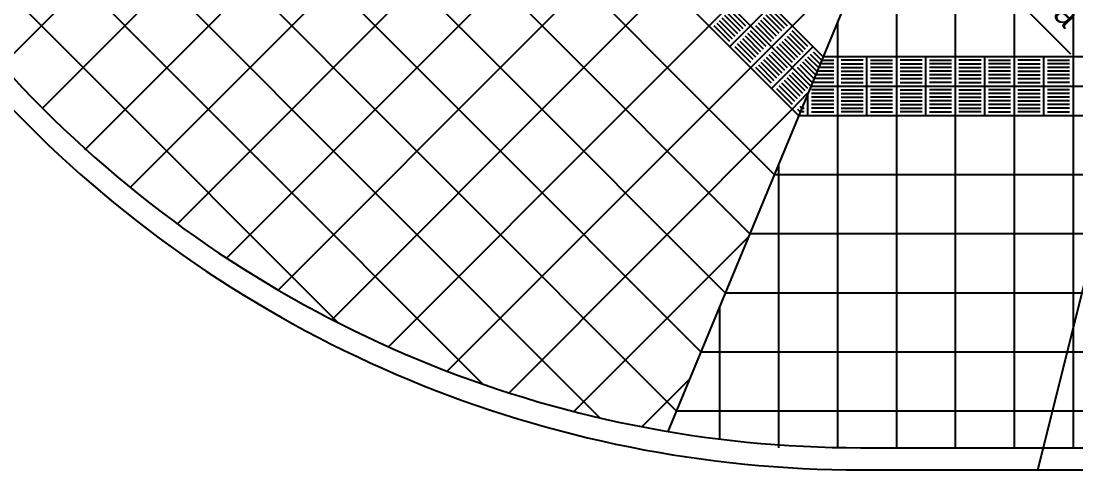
# Model space of a CAD drawing. Header units: inches. Extents: x -309 to 190, y -1585 to -1350.
# Drawn here: x -270.43 to -263.27, y -1423.41 to -1420.37 of the extents above; entities that cross this region are included whole.
import ezdxf

# ---------------------------------------------------------------- set-up
doc = ezdxf.new("R2010")
doc.units = ezdxf.units.IN
doc.header["$MEASUREMENT"] = 0
doc.linetypes.add('CENTER2', pattern=[1.125, 0.75, -0.125, 0.125, -0.125])
doc.linetypes.add('HIDDEN', pattern=[0.375, 0.25, -0.125])
for name, color, linetype in [('02', 9, 'CONTINUOUS'), ('CIEGOS', 9, 'CONTINUOUS'), ('DET', 9, 'CONTINUOUS'), ('lm', 9, 'HIDDEN'), ('NO VIDENTES', 9, 'CONTINUOUS'), ('V2', 9, 'CONTINUOUS')]:
    doc.layers.add(name, color=color, linetype=linetype)
doc.styles.get("Standard").update_dxf_attribs({"font": 'arial.ttf'})

msp = doc.modelspace()

# ---------------------------------------------------------------- linework, layer by layer
at = {"layer": '02'}
msp.add_line((-263.5318, -1423.4082), (-262.5318, -1419.4082), dxfattribs=at)
at = {"layer": 'CIEGOS'}
for points in [[(-269.9319, -1415.6658), (-264.9895, -1420.6082)], [(-270.3319, -1415.8317), (-265.1553, -1421.0082)], [(-264.9895, -1420.6082), (-172.4742, -1420.6082)], [(-264.9895, -1420.6082), (-172.4742, -1420.6082)], [(-265.1553, -1421.0082), (-172.3084, -1421.0082)], [(-265.1553, -1421.0082), (-172.3084, -1421.0082)]]:
    msp.add_lwpolyline(points, dxfattribs=at)
at = {"layer": 'DET'}
for points in [[(-270.1319, -1415.7487), (-265.0724, -1420.8082)], [(-270.7319, -1415.9975), (-265.3212, -1421.4082)], [(-271.1319, -1416.1634), (-265.4871, -1421.8082)], [(-271.5319, -1416.3293), (-265.653, -1422.2082)], [(-271.9319, -1416.4952), (-265.8188, -1422.6082)], [(-272.3319, -1416.661), (-265.9847, -1423.0082)], [(-266.8947, -1417.0053), (-270.5655, -1420.6761)], [(-272.3794, -1417.1793), (-266.503, -1423.0558)], [(-266.6119, -1417.2882), (-270.2826, -1420.959)], [(-266.329, -1417.571), (-269.9998, -1421.2418)], [(-266.0462, -1417.8539), (-269.688, -1421.4957)], [(-272.1507, -1417.9739), (-267.2976, -1422.827)], [(-265.7633, -1418.1367), (-269.3689, -1421.7423)], [(-265.4805, -1418.4195), (-269.0347, -1421.9738)], [(-265.1976, -1418.7024), (-268.6852, -1422.19)], [(-271.7343, -1418.9562), (-268.2799, -1422.4106)], [(-264.9148, -1418.9852), (-268.3198, -1422.3902)], [(-264.632, -1419.2681), (-267.9376, -1422.5737)], [(-264.4918, -1419.4082), (-266.0427, -1423.148)], [(-264.4918, -1419.4082), (-264.4918, -1423.2582)], [(-264.0918, -1419.4082), (-264.0918, -1423.2582)], [(-263.6918, -1419.4082), (-263.6918, -1423.2582)], [(-263.2918, -1419.4082), (-263.2918, -1423.2582)], [(-264.6941, -1419.8959), (-267.5378, -1422.7396)], [(-265.6222, -1420.5411), (-265.3393, -1420.2583)], [(-264.8918, -1420.3728), (-264.8918, -1423.2582)], [(-265.3393, -1420.824), (-265.0565, -1420.5411)], [(-264.6918, -1421.0082), (-264.6918, -1420.6082)], [(-264.2918, -1421.0082), (-264.2918, -1420.6082)], [(-263.8918, -1421.0082), (-263.8918, -1420.6082)], [(-263.4918, -1421.0082), (-263.4918, -1420.6082)], [(-265.1978, -1420.9653), (-265.0918, -1420.8551)], [(-265.0918, -1421.0082), (-265.0918, -1420.8551)], [(-265.0724, -1420.8082), (-172.3914, -1420.8082)], [(-265.0724, -1420.8082), (-172.3914, -1420.8082)], [(-265.198, -1420.9655), (-267.1189, -1422.8864)], [(-265.2918, -1421.3374), (-265.2918, -1423.2582)], [(-265.3212, -1421.4082), (-172.1425, -1421.4082)], [(-265.3212, -1421.4082), (-172.1425, -1421.4082)], [(-265.4956, -1421.8288), (-266.6795, -1423.0127)], [(-265.4871, -1421.8082), (-171.9766, -1421.8082)], [(-265.4871, -1421.8082), (-171.9766, -1421.8082)], [(-265.653, -1422.2082), (-171.8107, -1422.2082)], [(-265.6918, -1422.302), (-265.6918, -1423.1992)], [(-265.8188, -1422.6082), (-248.4918, -1422.6082)], [(-265.8964, -1422.7953), (-266.2174, -1423.1163)], [(-265.9847, -1423.0082), (-239.6918, -1423.0082)]]:
    msp.add_lwpolyline(points, dxfattribs=at)
at = {"layer": 'lm', "linetype": 'CENTER2'}
msp.add_line((-263.3079, -1420.5921), (-269.9254, -1413.9746), dxfattribs=at)
msp.add_line((-263.3079, -1420.5921), (-269.9254, -1413.9746), dxfattribs=at)
at = {"layer": 'NO VIDENTES'}
for p, q in [((-265.6752, -1420.3467), (-265.5692, -1420.4528)), ((-265.6575, -1420.329), (-265.5515, -1420.4351)), ((-265.6399, -1420.3113), (-265.5338, -1420.4174)), ((-265.6222, -1420.2937), (-265.5161, -1420.3997)), ((-265.2863, -1420.4528), (-265.3924, -1420.3467)), ((-265.2686, -1420.4351), (-265.3747, -1420.329)), ((-265.251, -1420.4174), (-265.357, -1420.3113)), ((-265.3393, -1420.2937), (-265.2333, -1420.3997)), ((-265.6222, -1420.5058), (-265.7283, -1420.3997)), ((-265.7106, -1420.3821), (-265.6045, -1420.4881)), ((-265.6929, -1420.3644), (-265.5868, -1420.4704)), ((-265.3393, -1420.5058), (-265.4454, -1420.3997)), ((-265.3217, -1420.4881), (-265.4277, -1420.3821)), ((-265.304, -1420.4704), (-265.4101, -1420.3644)), ((-265.4277, -1420.5942), (-265.5338, -1420.4881)), ((-265.4101, -1420.5765), (-265.5161, -1420.4704)), ((-265.3924, -1420.5588), (-265.4984, -1420.4528)), ((-265.3747, -1420.5411), (-265.4808, -1420.4351)), ((-265.251, -1420.4881), (-265.1449, -1420.5942)), ((-265.2333, -1420.4704), (-265.1272, -1420.5765)), ((-265.2156, -1420.4528), (-265.1095, -1420.5588)), ((-265.0919, -1420.5411), (-265.1979, -1420.4351)), ((-265.5868, -1420.5411), (-265.4808, -1420.6472)), ((-265.4631, -1420.6295), (-265.5692, -1420.5235)), ((-265.4454, -1420.6119), (-265.5515, -1420.5058)), ((-265.304, -1420.5411), (-265.1979, -1420.6472)), ((-265.2863, -1420.5235), (-265.1802, -1420.6295)), ((-265.2686, -1420.5058), (-265.1626, -1420.6119)), ((-265.4101, -1420.6472), (-265.304, -1420.7533)), ((-265.3924, -1420.6295), (-265.2863, -1420.7356)), ((-265.3747, -1420.6119), (-265.2686, -1420.7179)), ((-265.357, -1420.5942), (-265.251, -1420.7002)), ((-265.3393, -1420.5765), (-265.2333, -1420.6826)), ((-265.0413, -1420.7332), (-265.1272, -1420.6472)), ((-265.0309, -1420.7082), (-265.1095, -1420.6295)), ((-265.0206, -1420.6832), (-265.0919, -1420.6119)), ((-265.0102, -1420.6582), (-265.0742, -1420.5942)), ((-265.0565, -1420.5765), (-264.9998, -1420.6332)), ((-264.9998, -1420.6332), (-264.9168, -1420.6332)), ((-264.7168, -1420.6332), (-264.8668, -1420.6332)), ((-264.6668, -1420.6332), (-264.5168, -1420.6332)), ((-264.3168, -1420.6332), (-264.4668, -1420.6332)), ((-264.2668, -1420.6332), (-264.1168, -1420.6332)), ((-263.9168, -1420.6332), (-264.0668, -1420.6332)), ((-263.8668, -1420.6332), (-263.7168, -1420.6332)), ((-263.5168, -1420.6332), (-263.6668, -1420.6332)), ((-263.4668, -1420.6332), (-263.3168, -1420.6332)), ((-265.3393, -1420.7886), (-265.4454, -1420.6826)), ((-265.4277, -1420.6649), (-265.3217, -1420.771)), ((-265.0919, -1420.824), (-265.1979, -1420.7179)), ((-265.062, -1420.7832), (-265.1626, -1420.6826)), ((-265.0516, -1420.7582), (-265.1449, -1420.6649)), ((-265.0663, -1420.7082), (-265.0668, -1420.7082)), ((-264.9168, -1420.7082), (-265.0309, -1420.7082)), ((-264.9168, -1420.6832), (-265.0206, -1420.6832)), ((-264.9168, -1420.6582), (-265.0102, -1420.6582)), ((-264.8668, -1420.6582), (-264.7168, -1420.6582)), ((-264.8668, -1420.6832), (-264.7168, -1420.6832)), ((-264.8668, -1420.7082), (-264.7168, -1420.7082)), ((-264.5168, -1420.6582), (-264.6668, -1420.6582)), ((-264.5168, -1420.6832), (-264.6668, -1420.6832)), ((-264.5168, -1420.7082), (-264.6668, -1420.7082)), ((-264.4668, -1420.6582), (-264.3168, -1420.6582)), ((-264.4668, -1420.6832), (-264.3168, -1420.6832)), ((-264.4668, -1420.7082), (-264.3168, -1420.7082)), ((-264.1168, -1420.6582), (-264.2668, -1420.6582)), ((-264.1168, -1420.6832), (-264.2668, -1420.6832)), ((-264.1168, -1420.7082), (-264.2668, -1420.7082)), ((-264.0668, -1420.6582), (-263.9168, -1420.6582)), ((-264.0668, -1420.6832), (-263.9168, -1420.6832)), ((-264.0668, -1420.7082), (-263.9168, -1420.7082)), ((-263.7168, -1420.6582), (-263.8668, -1420.6582)), ((-263.7168, -1420.6832), (-263.8668, -1420.6832)), ((-263.7168, -1420.7082), (-263.8668, -1420.7082)), ((-263.6668, -1420.6582), (-263.5168, -1420.6582)), ((-263.6668, -1420.6832), (-263.5168, -1420.6832)), ((-263.6668, -1420.7082), (-263.5168, -1420.7082)), ((-263.3168, -1420.6582), (-263.4668, -1420.6582)), ((-263.3168, -1420.6832), (-263.4668, -1420.6832)), ((-263.3168, -1420.7082), (-263.4668, -1420.7082)), ((-265.1626, -1420.8947), (-265.2686, -1420.7886)), ((-265.1449, -1420.877), (-265.251, -1420.771)), ((-265.1272, -1420.8593), (-265.2333, -1420.7533)), ((-265.1095, -1420.8417), (-265.2156, -1420.7356)), ((-264.9168, -1420.7832), (-265.062, -1420.7832)), ((-264.9168, -1420.7582), (-265.0517, -1420.7582)), ((-264.9168, -1420.7332), (-265.0413, -1420.7332)), ((-264.8668, -1420.7332), (-264.7168, -1420.7332)), ((-264.8668, -1420.7582), (-264.7168, -1420.7582)), ((-264.8668, -1420.7832), (-264.7168, -1420.7832)), ((-264.5168, -1420.7332), (-264.6668, -1420.7332)), ((-264.5168, -1420.7582), (-264.6668, -1420.7582)), ((-264.5168, -1420.7832), (-264.6668, -1420.7832)), ((-264.4668, -1420.7332), (-264.3168, -1420.7332)), ((-264.4668, -1420.7582), (-264.3168, -1420.7582)), ((-264.4668, -1420.7832), (-264.3168, -1420.7832)), ((-264.1168, -1420.7332), (-264.2668, -1420.7332)), ((-264.1168, -1420.7582), (-264.2668, -1420.7582)), ((-264.1168, -1420.7832), (-264.2668, -1420.7832)), ((-264.0668, -1420.7332), (-263.9168, -1420.7332)), ((-264.0668, -1420.7582), (-263.9168, -1420.7582)), ((-264.0668, -1420.7832), (-263.9168, -1420.7832)), ((-263.7168, -1420.7332), (-263.8668, -1420.7332)), ((-263.7168, -1420.7582), (-263.8668, -1420.7582)), ((-263.7168, -1420.7832), (-263.8668, -1420.7832)), ((-263.6668, -1420.7332), (-263.5168, -1420.7332)), ((-263.6668, -1420.7582), (-263.5168, -1420.7582)), ((-263.6668, -1420.7832), (-263.5168, -1420.7832)), ((-263.3168, -1420.7332), (-263.4668, -1420.7332)), ((-263.3168, -1420.7582), (-263.4668, -1420.7582)), ((-263.3168, -1420.7832), (-263.4668, -1420.7832)), ((-265.304, -1420.824), (-265.1979, -1420.9301)), ((-265.1802, -1420.9124), (-265.2863, -1420.8063)), ((-264.9168, -1420.8332), (-265.0668, -1420.8332)), ((-264.9168, -1420.8582), (-265.0668, -1420.8582)), ((-264.8668, -1420.8332), (-264.7168, -1420.8332)), ((-264.8668, -1420.8582), (-264.7168, -1420.8582)), ((-264.5168, -1420.8332), (-264.6668, -1420.8332)), ((-264.5168, -1420.8582), (-264.6668, -1420.8582)), ((-264.4668, -1420.8332), (-264.3168, -1420.8332)), ((-264.4668, -1420.8582), (-264.3168, -1420.8582)), ((-264.1168, -1420.8332), (-264.2668, -1420.8332)), ((-264.1168, -1420.8582), (-264.2668, -1420.8582)), ((-264.0668, -1420.8332), (-263.9168, -1420.8332)), ((-264.0668, -1420.8582), (-263.9168, -1420.8582)), ((-263.7168, -1420.8332), (-263.8668, -1420.8332)), ((-263.7168, -1420.8582), (-263.8668, -1420.8582)), ((-263.6668, -1420.8332), (-263.5168, -1420.8332)), ((-263.6668, -1420.8582), (-263.5168, -1420.8582)), ((-263.3168, -1420.8332), (-263.4668, -1420.8332)), ((-263.3168, -1420.8582), (-263.4668, -1420.8582)), ((-265.1239, -1420.9332), (-265.1271, -1420.93)), ((-265.1242, -1420.9332), (-265.1168, -1420.9332)), ((-264.9168, -1420.8832), (-265.0668, -1420.8832)), ((-264.9168, -1420.9082), (-265.0668, -1420.9082)), ((-264.9168, -1420.9332), (-265.0668, -1420.9332)), ((-264.8668, -1420.8832), (-264.7168, -1420.8832)), ((-264.8668, -1420.9082), (-264.7168, -1420.9082)), ((-264.8668, -1420.9332), (-264.7168, -1420.9332)), ((-264.5168, -1420.8832), (-264.6668, -1420.8832)), ((-264.5168, -1420.9082), (-264.6668, -1420.9082)), ((-264.5168, -1420.9332), (-264.6668, -1420.9332)), ((-264.4668, -1420.8832), (-264.3168, -1420.8832)), ((-264.4668, -1420.9082), (-264.3168, -1420.9082)), ((-264.4668, -1420.9332), (-264.3168, -1420.9332)), ((-264.1168, -1420.8832), (-264.2668, -1420.8832)), ((-264.1168, -1420.9082), (-264.2668, -1420.9082)), ((-264.1168, -1420.9332), (-264.2668, -1420.9332)), ((-264.0668, -1420.8832), (-263.9168, -1420.8832)), ((-264.0668, -1420.9082), (-263.9168, -1420.9082)), ((-264.0668, -1420.9332), (-263.9168, -1420.9332)), ((-263.7168, -1420.8832), (-263.8668, -1420.8832)), ((-263.7168, -1420.9082), (-263.8668, -1420.9082)), ((-263.7168, -1420.9332), (-263.8668, -1420.9332)), ((-263.6668, -1420.8832), (-263.5168, -1420.8832)), ((-263.6668, -1420.9082), (-263.5168, -1420.9082)), ((-263.6668, -1420.9332), (-263.5168, -1420.9332)), ((-263.3168, -1420.8832), (-263.4668, -1420.8832)), ((-263.3168, -1420.9082), (-263.4668, -1420.9082)), ((-263.3168, -1420.9332), (-263.4668, -1420.9332)), ((-265.1625, -1420.9653), (-265.1446, -1420.9832)), ((-265.1168, -1420.9832), (-265.145, -1420.9832)), ((-265.1346, -1420.9582), (-265.1448, -1420.9476)), ((-265.1346, -1420.9582), (-265.1168, -1420.9582)), ((-264.9168, -1420.9582), (-265.0668, -1420.9582)), ((-265.0668, -1420.9832), (-264.9168, -1420.9832)), ((-264.8668, -1420.9582), (-264.7168, -1420.9582)), ((-264.7168, -1420.9832), (-264.8668, -1420.9832)), ((-264.5168, -1420.9582), (-264.6668, -1420.9582)), ((-264.6668, -1420.9832), (-264.5168, -1420.9832)), ((-264.4668, -1420.9582), (-264.3168, -1420.9582)), ((-264.3168, -1420.9832), (-264.4668, -1420.9832)), ((-264.1168, -1420.9582), (-264.2668, -1420.9582)), ((-264.2668, -1420.9832), (-264.1168, -1420.9832)), ((-264.0668, -1420.9582), (-263.9168, -1420.9582)), ((-263.9168, -1420.9832), (-264.0668, -1420.9832)), ((-263.7168, -1420.9582), (-263.8668, -1420.9582)), ((-263.8668, -1420.9832), (-263.7168, -1420.9832)), ((-263.6668, -1420.9582), (-263.5168, -1420.9582)), ((-263.5168, -1420.9832), (-263.6668, -1420.9832)), ((-263.3168, -1420.9582), (-263.4668, -1420.9582)), ((-263.4668, -1420.9832), (-263.3168, -1420.9832))]:
    msp.add_line(p, q, dxfattribs=at)
at = {"layer": 'V2'}
for points in [[(-272.7318, -1415.4082, 0.414214), (-264.7318, -1423.4082), (-172.7318, -1423.4082, 0.414214), (-164.7318, -1415.4082), (-164.7318, -1390.4819, 0.330583), (-171.8369, -1380.9101), (-202.5175, -1371.6307, 0.073558), (-204.8335, -1371.2882), (-264.7318, -1371.2882, 0.414214), (-272.7318, -1379.2882)], [(-272.5818, -1415.4082, 0.414214), (-264.7318, -1423.2582), (-172.7318, -1423.2582, 0.414214), (-164.8818, -1415.4082), (-164.8818, -1390.4819, 0.330583), (-171.8803, -1381.0537), (-202.5609, -1371.7743, 0.073558), (-204.8335, -1371.4382), (-264.7318, -1371.4382, 0.414214), (-272.5818, -1379.2882)]]:
    msp.add_lwpolyline(points, format="xyb", close=True, dxfattribs=at)

# ---------------------------------------------------------------- texts
at = {"layer": '02'}
msp.add_text('ochava', height=0.168, rotation=312.63432, dxfattribs=at).set_placement((-263.8615, -1419.8681))

doc.saveas('drawing.dxf')
